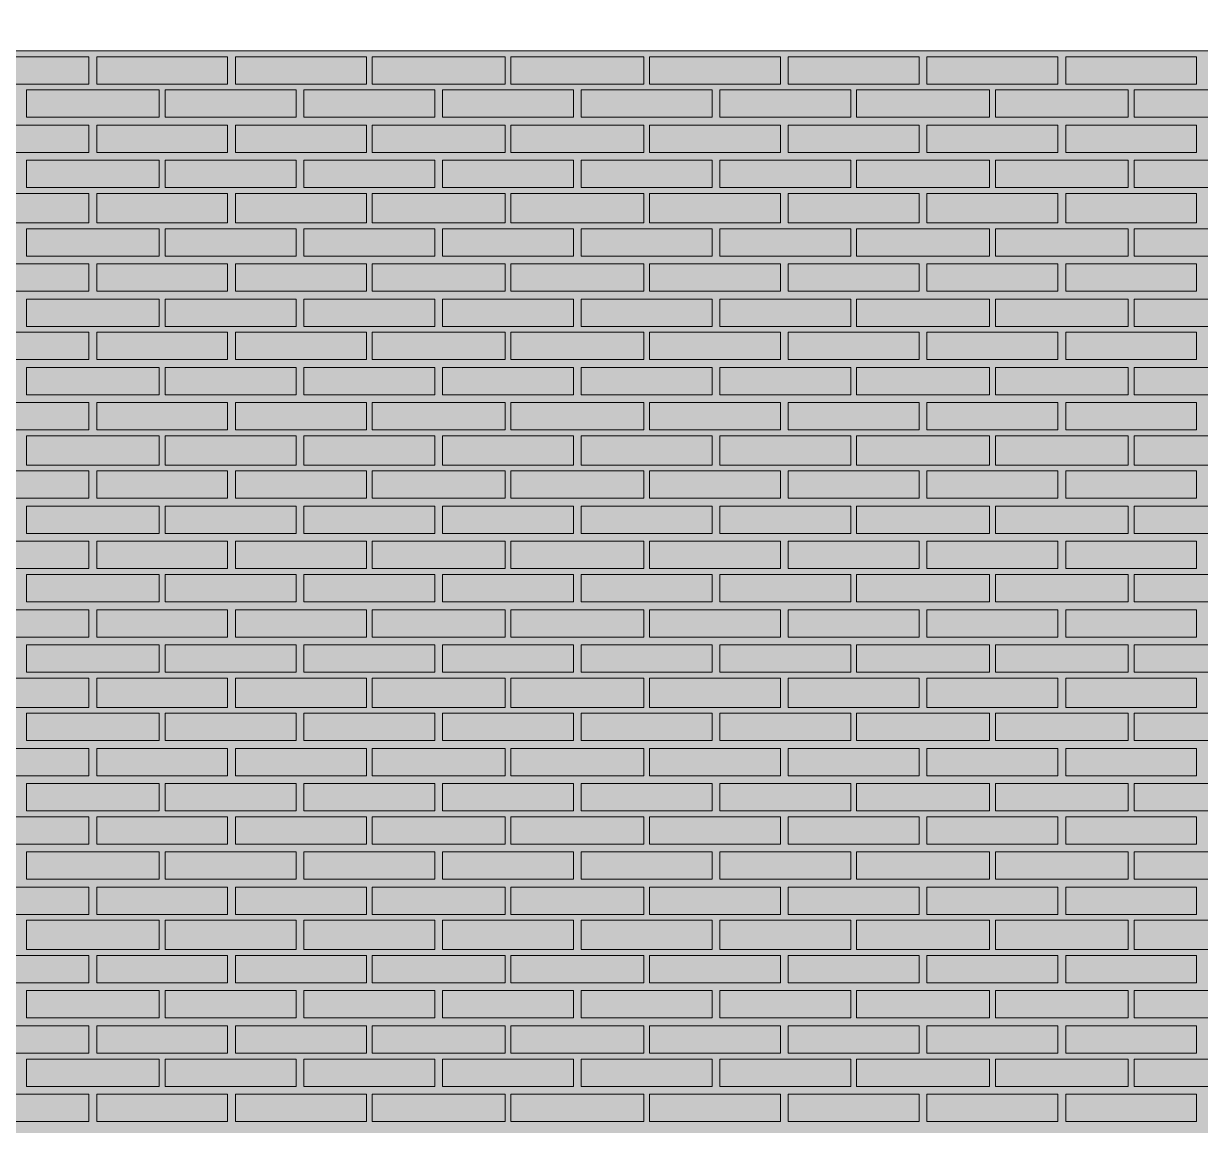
# Model space of a CAD drawing. Header units: millimetres. Extents: x -28928 to 100580, y -22867 to 36490.
# Drawn here: x 77097 to 79646, y 27762 to 30148 of the extents above; entities that cross this region are included whole.
import ezdxf

# ---------------------------------------------------------------- set-up
doc = ezdxf.new("R2010")
doc.units = ezdxf.units.MM
doc.layers.add('PDF _Геометрия', color=7, linetype='Continuous', true_color=0x8f8e8d)
doc.layers.add('PDF _Сплошная заливка', color=7, linetype='Continuous', true_color=0xffffff)

msp = doc.modelspace()

# ---------------------------------------------------------------- hatches: boundary and pattern name
at = {"layer": 'PDF _Сплошная заливка', "true_color": 0xdcd6cf, "transparency": 33554559}
msp.add_hatch(color=254, dxfattribs=at).paths.add_polyline_path([(64868.4, 16343.4), (64868.4, 19592.6), (66268.7, 19592.6), (66268.7, 16343.4), (82239.9, 16343.4), (82239.9, 30089.1), (52662.6, 30089.1), (52662.6, 16343.4), (62173.4, 16343.4), (62173.4, 19592.6), (64271.8, 19592.6), (64271.8, 16343.4)])

# ---------------------------------------------------------------- linework, layer by layer
at = {"layer": 'PDF _Геометрия', "color": 7, "lineweight": 9}
msp.add_lwpolyline([(82320.3, 30089.1), (82320.3, 30207.6), (82320.3, 30089.1), (-21934.3, 30089.1), (-21934.3, 30207.6), (82320.3, 30207.6)], dxfattribs=at)
at = {"layer": 'PDF _Геометрия', "lineweight": 9}
for points in [[(77239.1, 30076.4), (77239.1, 30017.2), (76955.7, 30017.2), (76955.7, 30076.4)], [(77539.5, 30076.4), (77539.5, 30017.2), (77256.1, 30017.2), (77256.1, 30076.4)], [(77839.9, 30076.4), (77839.9, 30017.2), (77556.4, 30017.2), (77556.4, 30076.4)], [(78140.3, 30076.4), (78140.3, 30017.2), (77852.6, 30017.2), (77852.6, 30076.4)], [(78440.7, 30076.4), (78440.7, 30017.2), (78153, 30017.2), (78153, 30076.4)], [(78736.8, 30076.4), (78736.8, 30017.2), (78453.4, 30017.2), (78453.4, 30076.4)], [(79037.2, 30076.4), (79037.2, 30017.2), (78753.7, 30017.2), (78753.7, 30076.4)], [(79337.6, 30076.4), (79337.6, 30017.2), (79054.1, 30017.2), (79054.1, 30076.4)], [(79638, 30076.4), (79638, 30017.2), (79354.5, 30017.2), (79354.5, 30076.4)], [(77391.4, 29945.3), (77247.6, 29945.3), (77103.7, 29945.3), (77103.7, 30004.5), (77247.6, 30004.5), (77391.4, 30004.5)], [(77687.6, 29945.3), (77548, 29945.3), (77404.1, 29945.3), (77404.1, 30004.5), (77548, 30004.5), (77687.6, 30004.5)], [(77988, 29945.3), (77848.4, 29945.3), (77704.5, 29945.3), (77704.5, 30004.5), (77848.4, 30004.5), (77988, 30004.5)], [(78288.4, 29945.3), (78148.7, 29945.3), (78004.9, 29945.3), (78004.9, 30004.5), (78148.7, 30004.5), (78288.4, 30004.5)], [(78588.7, 29945.3), (78444.9, 29945.3), (78305.3, 29945.3), (78305.3, 30004.5), (78444.9, 30004.5), (78588.7, 30004.5)], [(78889.1, 29945.3), (78745.3, 29945.3), (78605.7, 29945.3), (78605.7, 30004.5), (78745.3, 30004.5), (78889.1, 30004.5)], [(79189.5, 29945.3), (79045.7, 29945.3), (78901.8, 29945.3), (78901.8, 30004.5), (79045.7, 30004.5), (79189.5, 30004.5)], [(79489.9, 29945.3), (79346.1, 29945.3), (79202.2, 29945.3), (79202.2, 30004.5), (79346.1, 30004.5), (79489.9, 30004.5)], [(79790.3, 29945.3), (79646.4, 29945.3), (79502.6, 29945.3), (79502.6, 30004.5), (79646.4, 30004.5), (79790.3, 30004.5)], [(77239.1, 29928.4), (77239.1, 29869.1), (76955.7, 29869.1), (76955.7, 29928.4)], [(77539.5, 29928.4), (77539.5, 29869.1), (77256.1, 29869.1), (77256.1, 29928.4)], [(77839.9, 29928.4), (77839.9, 29869.1), (77556.4, 29869.1), (77556.4, 29928.4)], [(78140.3, 29928.4), (78140.3, 29869.1), (77852.6, 29869.1), (77852.6, 29928.4)], [(78440.7, 29928.4), (78440.7, 29869.1), (78153, 29869.1), (78153, 29928.4)], [(78736.8, 29928.4), (78736.8, 29869.1), (78453.4, 29869.1), (78453.4, 29928.4)], [(79037.2, 29928.4), (79037.2, 29869.1), (78753.7, 29869.1), (78753.7, 29928.4)], [(79337.6, 29928.4), (79337.6, 29869.1), (79054.1, 29869.1), (79054.1, 29928.4)], [(79638, 29928.4), (79638, 29869.1), (79354.5, 29869.1), (79354.5, 29928.4)], [(77391.4, 29793), (77247.6, 29793), (77103.7, 29793), (77103.7, 29852.2), (77247.6, 29852.2), (77391.4, 29852.2)], [(77687.6, 29793), (77548, 29793), (77404.1, 29793), (77404.1, 29852.2), (77548, 29852.2), (77687.6, 29852.2)], [(77988, 29793), (77848.4, 29793), (77704.5, 29793), (77704.5, 29852.2), (77848.4, 29852.2), (77988, 29852.2)], [(78288.4, 29793), (78148.7, 29793), (78004.9, 29793), (78004.9, 29852.2), (78148.7, 29852.2), (78288.4, 29852.2)], [(78588.7, 29793), (78444.9, 29793), (78305.3, 29793), (78305.3, 29852.2), (78444.9, 29852.2), (78588.7, 29852.2)], [(78889.1, 29793), (78745.3, 29793), (78605.7, 29793), (78605.7, 29852.2), (78745.3, 29852.2), (78889.1, 29852.2)], [(79189.5, 29793), (79045.7, 29793), (78901.8, 29793), (78901.8, 29852.2), (79045.7, 29852.2), (79189.5, 29852.2)], [(79489.9, 29793), (79346.1, 29793), (79202.2, 29793), (79202.2, 29852.2), (79346.1, 29852.2), (79489.9, 29852.2)], [(79790.3, 29793), (79646.4, 29793), (79502.6, 29793), (79502.6, 29852.2), (79646.4, 29852.2), (79790.3, 29852.2)], [(77239.1, 29780.3), (77239.1, 29716.8), (76955.7, 29716.8), (76955.7, 29780.3)], [(77539.5, 29780.3), (77539.5, 29716.8), (77256.1, 29716.8), (77256.1, 29780.3)], [(77839.9, 29780.3), (77839.9, 29716.8), (77556.4, 29716.8), (77556.4, 29780.3)], [(78140.3, 29780.3), (78140.3, 29716.8), (77852.6, 29716.8), (77852.6, 29780.3)], [(78440.7, 29780.3), (78440.7, 29716.8), (78153, 29716.8), (78153, 29780.3)], [(78736.8, 29780.3), (78736.8, 29716.8), (78453.4, 29716.8), (78453.4, 29780.3)], [(79037.2, 29780.3), (79037.2, 29716.8), (78753.7, 29716.8), (78753.7, 29780.3)], [(79337.6, 29780.3), (79337.6, 29716.8), (79054.1, 29716.8), (79054.1, 29780.3)], [(79638, 29780.3), (79638, 29716.8), (79354.5, 29716.8), (79354.5, 29780.3)], [(77391.4, 29644.9), (77247.6, 29644.9), (77103.7, 29644.9), (77103.7, 29704.1), (77247.6, 29704.1), (77391.4, 29704.1)], [(77687.6, 29644.9), (77548, 29644.9), (77404.1, 29644.9), (77404.1, 29704.1), (77548, 29704.1), (77687.6, 29704.1)], [(77988, 29644.9), (77848.4, 29644.9), (77704.5, 29644.9), (77704.5, 29704.1), (77848.4, 29704.1), (77988, 29704.1)], [(78288.4, 29644.9), (78148.7, 29644.9), (78004.9, 29644.9), (78004.9, 29704.1), (78148.7, 29704.1), (78288.4, 29704.1)], [(78588.7, 29644.9), (78444.9, 29644.9), (78305.3, 29644.9), (78305.3, 29704.1), (78444.9, 29704.1), (78588.7, 29704.1)], [(78889.1, 29644.9), (78745.3, 29644.9), (78605.7, 29644.9), (78605.7, 29704.1), (78745.3, 29704.1), (78889.1, 29704.1)], [(79189.5, 29644.9), (79045.7, 29644.9), (78901.8, 29644.9), (78901.8, 29704.1), (79045.7, 29704.1), (79189.5, 29704.1)], [(79489.9, 29644.9), (79346.1, 29644.9), (79202.2, 29644.9), (79202.2, 29704.1), (79346.1, 29704.1), (79489.9, 29704.1)], [(79790.3, 29644.9), (79646.4, 29644.9), (79502.6, 29644.9), (79502.6, 29704.1), (79646.4, 29704.1), (79790.3, 29704.1)], [(77239.1, 29628), (77239.1, 29568.7), (76955.7, 29568.7), (76955.7, 29628)], [(77539.5, 29628), (77539.5, 29568.7), (77256.1, 29568.7), (77256.1, 29628)], [(77839.9, 29628), (77839.9, 29568.7), (77556.4, 29568.7), (77556.4, 29628)], [(78140.3, 29628), (78140.3, 29568.7), (77852.6, 29568.7), (77852.6, 29628)], [(78440.7, 29628), (78440.7, 29568.7), (78153, 29568.7), (78153, 29628)], [(78736.8, 29628), (78736.8, 29568.7), (78453.4, 29568.7), (78453.4, 29628)], [(79037.2, 29628), (79037.2, 29568.7), (78753.7, 29568.7), (78753.7, 29628)], [(79337.6, 29628), (79337.6, 29568.7), (79054.1, 29568.7), (79054.1, 29628)], [(79638, 29628), (79638, 29568.7), (79354.5, 29568.7), (79354.5, 29628)], [(77391.4, 29492.6), (77247.6, 29492.6), (77103.7, 29492.6), (77103.7, 29551.8), (77247.6, 29551.8), (77391.4, 29551.8)], [(77687.6, 29492.6), (77548, 29492.6), (77404.1, 29492.6), (77404.1, 29551.8), (77548, 29551.8), (77687.6, 29551.8)], [(77988, 29492.6), (77848.4, 29492.6), (77704.5, 29492.6), (77704.5, 29551.8), (77848.4, 29551.8), (77988, 29551.8)], [(78288.4, 29492.6), (78148.7, 29492.6), (78004.9, 29492.6), (78004.9, 29551.8), (78148.7, 29551.8), (78288.4, 29551.8)], [(78588.7, 29492.6), (78444.9, 29492.6), (78305.3, 29492.6), (78305.3, 29551.8), (78444.9, 29551.8), (78588.7, 29551.8)], [(78889.1, 29492.6), (78745.3, 29492.6), (78605.7, 29492.6), (78605.7, 29551.8), (78745.3, 29551.8), (78889.1, 29551.8)], [(79189.5, 29492.6), (79045.7, 29492.6), (78901.8, 29492.6), (78901.8, 29551.8), (79045.7, 29551.8), (79189.5, 29551.8)], [(79489.9, 29492.6), (79346.1, 29492.6), (79202.2, 29492.6), (79202.2, 29551.8), (79346.1, 29551.8), (79489.9, 29551.8)], [(79790.3, 29492.6), (79646.4, 29492.6), (79502.6, 29492.6), (79502.6, 29551.8), (79646.4, 29551.8), (79790.3, 29551.8)], [(77239.1, 29479.9), (77239.1, 29420.7), (76955.7, 29420.7), (76955.7, 29479.9)], [(77539.5, 29479.9), (77539.5, 29420.7), (77256.1, 29420.7), (77256.1, 29479.9)], [(77839.9, 29479.9), (77839.9, 29420.7), (77556.4, 29420.7), (77556.4, 29479.9)], [(78140.3, 29479.9), (78140.3, 29420.7), (77852.6, 29420.7), (77852.6, 29479.9)], [(78440.7, 29479.9), (78440.7, 29420.7), (78153, 29420.7), (78153, 29479.9)], [(78736.8, 29479.9), (78736.8, 29420.7), (78453.4, 29420.7), (78453.4, 29479.9)], [(79037.2, 29479.9), (79037.2, 29420.7), (78753.7, 29420.7), (78753.7, 29479.9)], [(79337.6, 29479.9), (79337.6, 29420.7), (79054.1, 29420.7), (79054.1, 29479.9)], [(79638, 29479.9), (79638, 29420.7), (79354.5, 29420.7), (79354.5, 29479.9)], [(77391.4, 29344.5), (77247.6, 29344.5), (77103.7, 29344.5), (77103.7, 29403.7), (77247.6, 29403.7), (77391.4, 29403.7)], [(77687.6, 29344.5), (77548, 29344.5), (77404.1, 29344.5), (77404.1, 29403.7), (77548, 29403.7), (77687.6, 29403.7)], [(77988, 29344.5), (77848.4, 29344.5), (77704.5, 29344.5), (77704.5, 29403.7), (77848.4, 29403.7), (77988, 29403.7)], [(78288.4, 29344.5), (78148.7, 29344.5), (78004.9, 29344.5), (78004.9, 29403.7), (78148.7, 29403.7), (78288.4, 29403.7)], [(78588.7, 29344.5), (78444.9, 29344.5), (78305.3, 29344.5), (78305.3, 29403.7), (78444.9, 29403.7), (78588.7, 29403.7)], [(78889.1, 29344.5), (78745.3, 29344.5), (78605.7, 29344.5), (78605.7, 29403.7), (78745.3, 29403.7), (78889.1, 29403.7)], [(79189.5, 29344.5), (79045.7, 29344.5), (78901.8, 29344.5), (78901.8, 29403.7), (79045.7, 29403.7), (79189.5, 29403.7)], [(79489.9, 29344.5), (79346.1, 29344.5), (79202.2, 29344.5), (79202.2, 29403.7), (79346.1, 29403.7), (79489.9, 29403.7)], [(79790.3, 29344.5), (79646.4, 29344.5), (79502.6, 29344.5), (79502.6, 29403.7), (79646.4, 29403.7), (79790.3, 29403.7)], [(77239.1, 29327.6), (77239.1, 29268.4), (76955.7, 29268.4), (76955.7, 29327.6)], [(77539.5, 29327.6), (77539.5, 29268.4), (77256.1, 29268.4), (77256.1, 29327.6)], [(77839.9, 29327.6), (77839.9, 29268.4), (77556.4, 29268.4), (77556.4, 29327.6)], [(78140.3, 29327.6), (78140.3, 29268.4), (77852.6, 29268.4), (77852.6, 29327.6)], [(78440.7, 29327.6), (78440.7, 29268.4), (78153, 29268.4), (78153, 29327.6)], [(78736.8, 29327.6), (78736.8, 29268.4), (78453.4, 29268.4), (78453.4, 29327.6)], [(79037.2, 29327.6), (79037.2, 29268.4), (78753.7, 29268.4), (78753.7, 29327.6)], [(79337.6, 29327.6), (79337.6, 29268.4), (79054.1, 29268.4), (79054.1, 29327.6)], [(79638, 29327.6), (79638, 29268.4), (79354.5, 29268.4), (79354.5, 29327.6)], [(77391.4, 29192.2), (77247.6, 29192.2), (77103.7, 29192.2), (77103.7, 29255.7), (77247.6, 29255.7), (77391.4, 29255.7)], [(77687.6, 29192.2), (77548, 29192.2), (77404.1, 29192.2), (77404.1, 29255.7), (77548, 29255.7), (77687.6, 29255.7)], [(77988, 29192.2), (77848.4, 29192.2), (77704.5, 29192.2), (77704.5, 29255.7), (77848.4, 29255.7), (77988, 29255.7)], [(78288.4, 29192.2), (78148.7, 29192.2), (78004.9, 29192.2), (78004.9, 29255.7), (78148.7, 29255.7), (78288.4, 29255.7)], [(78588.7, 29192.2), (78444.9, 29192.2), (78305.3, 29192.2), (78305.3, 29255.7), (78444.9, 29255.7), (78588.7, 29255.7)], [(78889.1, 29192.2), (78745.3, 29192.2), (78605.7, 29192.2), (78605.7, 29255.7), (78745.3, 29255.7), (78889.1, 29255.7)], [(79189.5, 29192.2), (79045.7, 29192.2), (78901.8, 29192.2), (78901.8, 29255.7), (79045.7, 29255.7), (79189.5, 29255.7)], [(79489.9, 29192.2), (79346.1, 29192.2), (79202.2, 29192.2), (79202.2, 29255.7), (79346.1, 29255.7), (79489.9, 29255.7)], [(79790.3, 29192.2), (79646.4, 29192.2), (79502.6, 29192.2), (79502.6, 29255.7), (79646.4, 29255.7), (79790.3, 29255.7)], [(77239.1, 29179.5), (77239.1, 29120.3), (76955.7, 29120.3), (76955.7, 29179.5)], [(77539.5, 29179.5), (77539.5, 29120.3), (77256.1, 29120.3), (77256.1, 29179.5)], [(77839.9, 29179.5), (77839.9, 29120.3), (77556.4, 29120.3), (77556.4, 29179.5)], [(78140.3, 29179.5), (78140.3, 29120.3), (77852.6, 29120.3), (77852.6, 29179.5)], [(78440.7, 29179.5), (78440.7, 29120.3), (78153, 29120.3), (78153, 29179.5)], [(78736.8, 29179.5), (78736.8, 29120.3), (78453.4, 29120.3), (78453.4, 29179.5)], [(79037.2, 29179.5), (79037.2, 29120.3), (78753.7, 29120.3), (78753.7, 29179.5)], [(79337.6, 29179.5), (79337.6, 29120.3), (79054.1, 29120.3), (79054.1, 29179.5)], [(79638, 29179.5), (79638, 29120.3), (79354.5, 29120.3), (79354.5, 29179.5)], [(77391.4, 29044.1), (77247.6, 29044.1), (77103.7, 29044.1), (77103.7, 29103.4), (77247.6, 29103.4), (77391.4, 29103.4)], [(77687.6, 29044.1), (77548, 29044.1), (77404.1, 29044.1), (77404.1, 29103.4), (77548, 29103.4), (77687.6, 29103.4)], [(77988, 29044.1), (77848.4, 29044.1), (77704.5, 29044.1), (77704.5, 29103.4), (77848.4, 29103.4), (77988, 29103.4)], [(78288.4, 29044.1), (78148.7, 29044.1), (78004.9, 29044.1), (78004.9, 29103.4), (78148.7, 29103.4), (78288.4, 29103.4)], [(78588.7, 29044.1), (78444.9, 29044.1), (78305.3, 29044.1), (78305.3, 29103.4), (78444.9, 29103.4), (78588.7, 29103.4)], [(78889.1, 29044.1), (78745.3, 29044.1), (78605.7, 29044.1), (78605.7, 29103.4), (78745.3, 29103.4), (78889.1, 29103.4)], [(79189.5, 29044.1), (79045.7, 29044.1), (78901.8, 29044.1), (78901.8, 29103.4), (79045.7, 29103.4), (79189.5, 29103.4)], [(79489.9, 29044.1), (79346.1, 29044.1), (79202.2, 29044.1), (79202.2, 29103.4), (79346.1, 29103.4), (79489.9, 29103.4)], [(79790.3, 29044.1), (79646.4, 29044.1), (79502.6, 29044.1), (79502.6, 29103.4), (79646.4, 29103.4), (79790.3, 29103.4)], [(77239.1, 29027.2), (77239.1, 28968), (76955.7, 28968), (76955.7, 29027.2)], [(77539.5, 29027.2), (77539.5, 28968), (77256.1, 28968), (77256.1, 29027.2)], [(77839.9, 29027.2), (77839.9, 28968), (77556.4, 28968), (77556.4, 29027.2)], [(78140.3, 29027.2), (78140.3, 28968), (77852.6, 28968), (77852.6, 29027.2)], [(78440.7, 29027.2), (78440.7, 28968), (78153, 28968), (78153, 29027.2)], [(78736.8, 29027.2), (78736.8, 28968), (78453.4, 28968), (78453.4, 29027.2)], [(79037.2, 29027.2), (79037.2, 28968), (78753.7, 28968), (78753.7, 29027.2)], [(79337.6, 29027.2), (79337.6, 28968), (79054.1, 28968), (79054.1, 29027.2)], [(79638, 29027.2), (79638, 28968), (79354.5, 28968), (79354.5, 29027.2)], [(77391.4, 28896), (77247.6, 28896), (77103.7, 28896), (77103.7, 28955.3), (77247.6, 28955.3), (77391.4, 28955.3)], [(77687.6, 28896), (77548, 28896), (77404.1, 28896), (77404.1, 28955.3), (77548, 28955.3), (77687.6, 28955.3)], [(77988, 28896), (77848.4, 28896), (77704.5, 28896), (77704.5, 28955.3), (77848.4, 28955.3), (77988, 28955.3)], [(78288.4, 28896), (78148.7, 28896), (78004.9, 28896), (78004.9, 28955.3), (78148.7, 28955.3), (78288.4, 28955.3)], [(78588.7, 28896), (78444.9, 28896), (78305.3, 28896), (78305.3, 28955.3), (78444.9, 28955.3), (78588.7, 28955.3)], [(78889.1, 28896), (78745.3, 28896), (78605.7, 28896), (78605.7, 28955.3), (78745.3, 28955.3), (78889.1, 28955.3)], [(79189.5, 28896), (79045.7, 28896), (78901.8, 28896), (78901.8, 28955.3), (79045.7, 28955.3), (79189.5, 28955.3)], [(79489.9, 28896), (79346.1, 28896), (79202.2, 28896), (79202.2, 28955.3), (79346.1, 28955.3), (79489.9, 28955.3)], [(79790.3, 28896), (79646.4, 28896), (79502.6, 28896), (79502.6, 28955.3), (79646.4, 28955.3), (79790.3, 28955.3)], [(77239.1, 28879.1), (77239.1, 28819.9), (76955.7, 28819.9), (76955.7, 28879.1)], [(77539.5, 28879.1), (77539.5, 28819.9), (77256.1, 28819.9), (77256.1, 28879.1)], [(77839.9, 28879.1), (77839.9, 28819.9), (77556.4, 28819.9), (77556.4, 28879.1)], [(78140.3, 28879.1), (78140.3, 28819.9), (77852.6, 28819.9), (77852.6, 28879.1)], [(78440.7, 28879.1), (78440.7, 28819.9), (78153, 28819.9), (78153, 28879.1)], [(78736.8, 28879.1), (78736.8, 28819.9), (78453.4, 28819.9), (78453.4, 28879.1)], [(79037.2, 28879.1), (79037.2, 28819.9), (78753.7, 28819.9), (78753.7, 28879.1)], [(79337.6, 28879.1), (79337.6, 28819.9), (79054.1, 28819.9), (79054.1, 28879.1)], [(79638, 28879.1), (79638, 28819.9), (79354.5, 28819.9), (79354.5, 28879.1)], [(77391.4, 28743.7), (77247.6, 28743.7), (77103.7, 28743.7), (77103.7, 28803), (77247.6, 28803), (77391.4, 28803)], [(77687.6, 28743.7), (77548, 28743.7), (77404.1, 28743.7), (77404.1, 28803), (77548, 28803), (77687.6, 28803)], [(77988, 28743.7), (77848.4, 28743.7), (77704.5, 28743.7), (77704.5, 28803), (77848.4, 28803), (77988, 28803)], [(78288.4, 28743.7), (78148.7, 28743.7), (78004.9, 28743.7), (78004.9, 28803), (78148.7, 28803), (78288.4, 28803)], [(78588.7, 28743.7), (78444.9, 28743.7), (78305.3, 28743.7), (78305.3, 28803), (78444.9, 28803), (78588.7, 28803)], [(78889.1, 28743.7), (78745.3, 28743.7), (78605.7, 28743.7), (78605.7, 28803), (78745.3, 28803), (78889.1, 28803)], [(79189.5, 28743.7), (79045.7, 28743.7), (78901.8, 28743.7), (78901.8, 28803), (79045.7, 28803), (79189.5, 28803)], [(79489.9, 28743.7), (79346.1, 28743.7), (79202.2, 28743.7), (79202.2, 28803), (79346.1, 28803), (79489.9, 28803)], [(79790.3, 28743.7), (79646.4, 28743.7), (79502.6, 28743.7), (79502.6, 28803), (79646.4, 28803), (79790.3, 28803)], [(77239.1, 28731), (77239.1, 28667.6), (76955.7, 28667.6), (76955.7, 28731)], [(77539.5, 28731), (77539.5, 28667.6), (77256.1, 28667.6), (77256.1, 28731)], [(77839.9, 28731), (77839.9, 28667.6), (77556.4, 28667.6), (77556.4, 28731)], [(78140.3, 28731), (78140.3, 28667.6), (77852.6, 28667.6), (77852.6, 28731)], [(78440.7, 28731), (78440.7, 28667.6), (78153, 28667.6), (78153, 28731)], [(78736.8, 28731), (78736.8, 28667.6), (78453.4, 28667.6), (78453.4, 28731)], [(79037.2, 28731), (79037.2, 28667.6), (78753.7, 28667.6), (78753.7, 28731)], [(79337.6, 28731), (79337.6, 28667.6), (79054.1, 28667.6), (79054.1, 28731)], [(79638, 28731), (79638, 28667.6), (79354.5, 28667.6), (79354.5, 28731)], [(77391.4, 28595.7), (77247.6, 28595.7), (77103.7, 28595.7), (77103.7, 28654.9), (77247.6, 28654.9), (77391.4, 28654.9)], [(77687.6, 28595.7), (77548, 28595.7), (77404.1, 28595.7), (77404.1, 28654.9), (77548, 28654.9), (77687.6, 28654.9)], [(77988, 28595.7), (77848.4, 28595.7), (77704.5, 28595.7), (77704.5, 28654.9), (77848.4, 28654.9), (77988, 28654.9)], [(78288.4, 28595.7), (78148.7, 28595.7), (78004.9, 28595.7), (78004.9, 28654.9), (78148.7, 28654.9), (78288.4, 28654.9)], [(78588.7, 28595.7), (78444.9, 28595.7), (78305.3, 28595.7), (78305.3, 28654.9), (78444.9, 28654.9), (78588.7, 28654.9)], [(78889.1, 28595.7), (78745.3, 28595.7), (78605.7, 28595.7), (78605.7, 28654.9), (78745.3, 28654.9), (78889.1, 28654.9)], [(79189.5, 28595.7), (79045.7, 28595.7), (78901.8, 28595.7), (78901.8, 28654.9), (79045.7, 28654.9), (79189.5, 28654.9)], [(79489.9, 28595.7), (79346.1, 28595.7), (79202.2, 28595.7), (79202.2, 28654.9), (79346.1, 28654.9), (79489.9, 28654.9)], [(79790.3, 28595.7), (79646.4, 28595.7), (79502.6, 28595.7), (79502.6, 28654.9), (79646.4, 28654.9), (79790.3, 28654.9)], [(77239.1, 28578.7), (77239.1, 28519.5), (76955.7, 28519.5), (76955.7, 28578.7)], [(77539.5, 28578.7), (77539.5, 28519.5), (77256.1, 28519.5), (77256.1, 28578.7)], [(77839.9, 28578.7), (77839.9, 28519.5), (77556.4, 28519.5), (77556.4, 28578.7)], [(78140.3, 28578.7), (78140.3, 28519.5), (77852.6, 28519.5), (77852.6, 28578.7)], [(78440.7, 28578.7), (78440.7, 28519.5), (78153, 28519.5), (78153, 28578.7)], [(78736.8, 28578.7), (78736.8, 28519.5), (78453.4, 28519.5), (78453.4, 28578.7)], [(79037.2, 28578.7), (79037.2, 28519.5), (78753.7, 28519.5), (78753.7, 28578.7)], [(79337.6, 28578.7), (79337.6, 28519.5), (79054.1, 28519.5), (79054.1, 28578.7)], [(79638, 28578.7), (79638, 28519.5), (79354.5, 28519.5), (79354.5, 28578.7)], [(77391.4, 28443.4), (77247.6, 28443.4), (77103.7, 28443.4), (77103.7, 28502.6), (77247.6, 28502.6), (77391.4, 28502.6)], [(77687.6, 28443.4), (77548, 28443.4), (77404.1, 28443.4), (77404.1, 28502.6), (77548, 28502.6), (77687.6, 28502.6)], [(77988, 28443.4), (77848.4, 28443.4), (77704.5, 28443.4), (77704.5, 28502.6), (77848.4, 28502.6), (77988, 28502.6)], [(78288.4, 28443.4), (78148.7, 28443.4), (78004.9, 28443.4), (78004.9, 28502.6), (78148.7, 28502.6), (78288.4, 28502.6)], [(78588.7, 28443.4), (78444.9, 28443.4), (78305.3, 28443.4), (78305.3, 28502.6), (78444.9, 28502.6), (78588.7, 28502.6)], [(78889.1, 28443.4), (78745.3, 28443.4), (78605.7, 28443.4), (78605.7, 28502.6), (78745.3, 28502.6), (78889.1, 28502.6)], [(79189.5, 28443.4), (79045.7, 28443.4), (78901.8, 28443.4), (78901.8, 28502.6), (79045.7, 28502.6), (79189.5, 28502.6)], [(79489.9, 28443.4), (79346.1, 28443.4), (79202.2, 28443.4), (79202.2, 28502.6), (79346.1, 28502.6), (79489.9, 28502.6)], [(79790.3, 28443.4), (79646.4, 28443.4), (79502.6, 28443.4), (79502.6, 28502.6), (79646.4, 28502.6), (79790.3, 28502.6)], [(77239.1, 28430.7), (77239.1, 28371.4), (76955.7, 28371.4), (76955.7, 28430.7)], [(77539.5, 28430.7), (77539.5, 28371.4), (77256.1, 28371.4), (77256.1, 28430.7)], [(77839.9, 28430.7), (77839.9, 28371.4), (77556.4, 28371.4), (77556.4, 28430.7)], [(78140.3, 28430.7), (78140.3, 28371.4), (77852.6, 28371.4), (77852.6, 28430.7)], [(78440.7, 28430.7), (78440.7, 28371.4), (78153, 28371.4), (78153, 28430.7)], [(78736.8, 28430.7), (78736.8, 28371.4), (78453.4, 28371.4), (78453.4, 28430.7)], [(79037.2, 28430.7), (79037.2, 28371.4), (78753.7, 28371.4), (78753.7, 28430.7)], [(79337.6, 28430.7), (79337.6, 28371.4), (79054.1, 28371.4), (79054.1, 28430.7)], [(79638, 28430.7), (79638, 28371.4), (79354.5, 28371.4), (79354.5, 28430.7)], [(77391.4, 28295.3), (77247.6, 28295.3), (77103.7, 28295.3), (77103.7, 28354.5), (77247.6, 28354.5), (77391.4, 28354.5)], [(77687.6, 28295.3), (77548, 28295.3), (77404.1, 28295.3), (77404.1, 28354.5), (77548, 28354.5), (77687.6, 28354.5)], [(77988, 28295.3), (77848.4, 28295.3), (77704.5, 28295.3), (77704.5, 28354.5), (77848.4, 28354.5), (77988, 28354.5)], [(78288.4, 28295.3), (78148.7, 28295.3), (78004.9, 28295.3), (78004.9, 28354.5), (78148.7, 28354.5), (78288.4, 28354.5)], [(78588.7, 28295.3), (78444.9, 28295.3), (78305.3, 28295.3), (78305.3, 28354.5), (78444.9, 28354.5), (78588.7, 28354.5)], [(78889.1, 28295.3), (78745.3, 28295.3), (78605.7, 28295.3), (78605.7, 28354.5), (78745.3, 28354.5), (78889.1, 28354.5)], [(79189.5, 28295.3), (79045.7, 28295.3), (78901.8, 28295.3), (78901.8, 28354.5), (79045.7, 28354.5), (79189.5, 28354.5)], [(79489.9, 28295.3), (79346.1, 28295.3), (79202.2, 28295.3), (79202.2, 28354.5), (79346.1, 28354.5), (79489.9, 28354.5)], [(79790.3, 28295.3), (79646.4, 28295.3), (79502.6, 28295.3), (79502.6, 28354.5), (79646.4, 28354.5), (79790.3, 28354.5)], [(77239.1, 28278.4), (77239.1, 28219.1), (76955.7, 28219.1), (76955.7, 28278.4)], [(77539.5, 28278.4), (77539.5, 28219.1), (77256.1, 28219.1), (77256.1, 28278.4)], [(77839.9, 28278.4), (77839.9, 28219.1), (77556.4, 28219.1), (77556.4, 28278.4)], [(78140.3, 28278.4), (78140.3, 28219.1), (77852.6, 28219.1), (77852.6, 28278.4)], [(78440.7, 28278.4), (78440.7, 28219.1), (78153, 28219.1), (78153, 28278.4)], [(78736.8, 28278.4), (78736.8, 28219.1), (78453.4, 28219.1), (78453.4, 28278.4)], [(79037.2, 28278.4), (79037.2, 28219.1), (78753.7, 28219.1), (78753.7, 28278.4)], [(79337.6, 28278.4), (79337.6, 28219.1), (79054.1, 28219.1), (79054.1, 28278.4)], [(79638, 28278.4), (79638, 28219.1), (79354.5, 28219.1), (79354.5, 28278.4)], [(77391.4, 28143), (77247.6, 28143), (77103.7, 28143), (77103.7, 28206.4), (77247.6, 28206.4), (77391.4, 28206.4)], [(77687.6, 28143), (77548, 28143), (77404.1, 28143), (77404.1, 28206.4), (77548, 28206.4), (77687.6, 28206.4)], [(77988, 28143), (77848.4, 28143), (77704.5, 28143), (77704.5, 28206.4), (77848.4, 28206.4), (77988, 28206.4)], [(78288.4, 28143), (78148.7, 28143), (78004.9, 28143), (78004.9, 28206.4), (78148.7, 28206.4), (78288.4, 28206.4)], [(78588.7, 28143), (78444.9, 28143), (78305.3, 28143), (78305.3, 28206.4), (78444.9, 28206.4), (78588.7, 28206.4)], [(78889.1, 28143), (78745.3, 28143), (78605.7, 28143), (78605.7, 28206.4), (78745.3, 28206.4), (78889.1, 28206.4)], [(79189.5, 28143), (79045.7, 28143), (78901.8, 28143), (78901.8, 28206.4), (79045.7, 28206.4), (79189.5, 28206.4)], [(79489.9, 28143), (79346.1, 28143), (79202.2, 28143), (79202.2, 28206.4), (79346.1, 28206.4), (79489.9, 28206.4)], [(79790.3, 28143), (79646.4, 28143), (79502.6, 28143), (79502.6, 28206.4), (79646.4, 28206.4), (79790.3, 28206.4)], [(77239.1, 28130.3), (77239.1, 28071), (76955.7, 28071), (76955.7, 28130.3)], [(77539.5, 28130.3), (77539.5, 28071), (77256.1, 28071), (77256.1, 28130.3)], [(77839.9, 28130.3), (77839.9, 28071), (77556.4, 28071), (77556.4, 28130.3)], [(78140.3, 28130.3), (78140.3, 28071), (77852.6, 28071), (77852.6, 28130.3)], [(78440.7, 28130.3), (78440.7, 28071), (78153, 28071), (78153, 28130.3)], [(78736.8, 28130.3), (78736.8, 28071), (78453.4, 28071), (78453.4, 28130.3)], [(79037.2, 28130.3), (79037.2, 28071), (78753.7, 28071), (78753.7, 28130.3)], [(79337.6, 28130.3), (79337.6, 28071), (79054.1, 28071), (79054.1, 28130.3)], [(79638, 28130.3), (79638, 28071), (79354.5, 28071), (79354.5, 28130.3)], [(77391.4, 27994.9), (77247.6, 27994.9), (77103.7, 27994.9), (77103.7, 28054.1), (77247.6, 28054.1), (77391.4, 28054.1)], [(77687.6, 27994.9), (77548, 27994.9), (77404.1, 27994.9), (77404.1, 28054.1), (77548, 28054.1), (77687.6, 28054.1)], [(77988, 27994.9), (77848.4, 27994.9), (77704.5, 27994.9), (77704.5, 28054.1), (77848.4, 28054.1), (77988, 28054.1)], [(78288.4, 27994.9), (78148.7, 27994.9), (78004.9, 27994.9), (78004.9, 28054.1), (78148.7, 28054.1), (78288.4, 28054.1)], [(78588.7, 27994.9), (78444.9, 27994.9), (78305.3, 27994.9), (78305.3, 28054.1), (78444.9, 28054.1), (78588.7, 28054.1)], [(78889.1, 27994.9), (78745.3, 27994.9), (78605.7, 27994.9), (78605.7, 28054.1), (78745.3, 28054.1), (78889.1, 28054.1)], [(79189.5, 27994.9), (79045.7, 27994.9), (78901.8, 27994.9), (78901.8, 28054.1), (79045.7, 28054.1), (79189.5, 28054.1)], [(79489.9, 27994.9), (79346.1, 27994.9), (79202.2, 27994.9), (79202.2, 28054.1), (79346.1, 28054.1), (79489.9, 28054.1)], [(79790.3, 27994.9), (79646.4, 27994.9), (79502.6, 27994.9), (79502.6, 28054.1), (79646.4, 28054.1), (79790.3, 28054.1)], [(77239.1, 27978), (77239.1, 27918.7), (76955.7, 27918.7), (76955.7, 27978)], [(77539.5, 27978), (77539.5, 27918.7), (77256.1, 27918.7), (77256.1, 27978)], [(77839.9, 27978), (77839.9, 27918.7), (77556.4, 27918.7), (77556.4, 27978)], [(78140.3, 27978), (78140.3, 27918.7), (77852.6, 27918.7), (77852.6, 27978)], [(78440.7, 27978), (78440.7, 27918.7), (78153, 27918.7), (78153, 27978)], [(78736.8, 27978), (78736.8, 27918.7), (78453.4, 27918.7), (78453.4, 27978)], [(79037.2, 27978), (79037.2, 27918.7), (78753.7, 27918.7), (78753.7, 27978)], [(79337.6, 27978), (79337.6, 27918.7), (79054.1, 27918.7), (79054.1, 27978)], [(79638, 27978), (79638, 27918.7), (79354.5, 27918.7), (79354.5, 27978)], [(77391.4, 27846.8), (77247.6, 27846.8), (77103.7, 27846.8), (77103.7, 27906), (77247.6, 27906), (77391.4, 27906)], [(77687.6, 27846.8), (77548, 27846.8), (77404.1, 27846.8), (77404.1, 27906), (77548, 27906), (77687.6, 27906)], [(77988, 27846.8), (77848.4, 27846.8), (77704.5, 27846.8), (77704.5, 27906), (77848.4, 27906), (77988, 27906)], [(78288.4, 27846.8), (78148.7, 27846.8), (78004.9, 27846.8), (78004.9, 27906), (78148.7, 27906), (78288.4, 27906)], [(78588.7, 27846.8), (78444.9, 27846.8), (78305.3, 27846.8), (78305.3, 27906), (78444.9, 27906), (78588.7, 27906)], [(78889.1, 27846.8), (78745.3, 27846.8), (78605.7, 27846.8), (78605.7, 27906), (78745.3, 27906), (78889.1, 27906)], [(79189.5, 27846.8), (79045.7, 27846.8), (78901.8, 27846.8), (78901.8, 27906), (79045.7, 27906), (79189.5, 27906)], [(79489.9, 27846.8), (79346.1, 27846.8), (79202.2, 27846.8), (79202.2, 27906), (79346.1, 27906), (79489.9, 27906)], [(79790.3, 27846.8), (79646.4, 27846.8), (79502.6, 27846.8), (79502.6, 27906), (79646.4, 27906), (79790.3, 27906)], [(77239.1, 27829.9), (77239.1, 27770.7), (76955.7, 27770.7), (76955.7, 27829.9)], [(77539.5, 27829.9), (77539.5, 27770.7), (77256.1, 27770.7), (77256.1, 27829.9)], [(77839.9, 27829.9), (77839.9, 27770.7), (77556.4, 27770.7), (77556.4, 27829.9)], [(78140.3, 27829.9), (78140.3, 27770.7), (77852.6, 27770.7), (77852.6, 27829.9)], [(78440.7, 27829.9), (78440.7, 27770.7), (78153, 27770.7), (78153, 27829.9)], [(78736.8, 27829.9), (78736.8, 27770.7), (78453.4, 27770.7), (78453.4, 27829.9)], [(79037.2, 27829.9), (79037.2, 27770.7), (78753.7, 27770.7), (78753.7, 27829.9)], [(79337.6, 27829.9), (79337.6, 27770.7), (79054.1, 27770.7), (79054.1, 27829.9)], [(79638, 27829.9), (79638, 27770.7), (79354.5, 27770.7), (79354.5, 27829.9)]]:
    msp.add_lwpolyline(points, close=True, dxfattribs=at)

doc.saveas('drawing.dxf')
